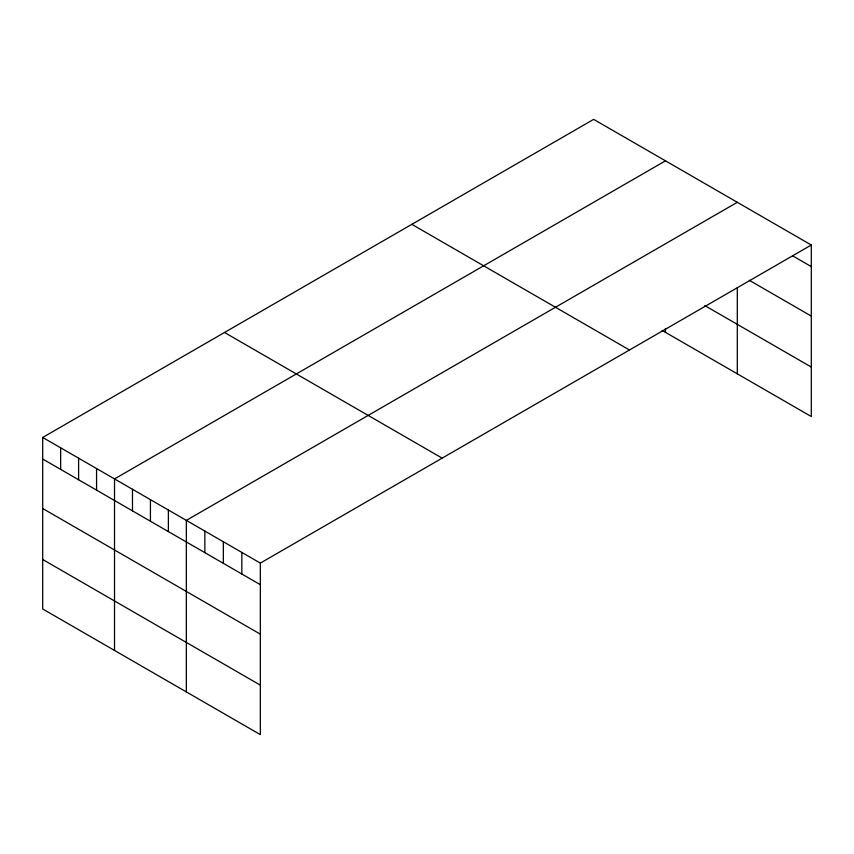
<?xml version="1.0" encoding="UTF-8"?>
<svg xmlns="http://www.w3.org/2000/svg" width="854" height="854" viewBox="0 0 854 854"><rect width="100%" height="100%" fill="white"/><g stroke="black" fill="none" stroke-linecap="round" stroke-linejoin="round"><path stroke-width="1.28" d="M42.7 437.451L260.342 563.106L260.342 734.632L42.7 608.977L42.7 437.451L593.658 119.368L811.3 245.023L811.3 416.549L662.106 330.413M665.479 160.83L114.521 478.923L114.521 650.449M737.301 202.302L186.343 520.385L186.343 691.911M260.342 563.106L811.3 245.023M792.8 255.922L811.3 266.597M749.268 280.272L811.3 316.087M704.753 305.551L811.3 367.06M411.841 224.335L629.483 349.991M224.517 332.484L442.158 458.139M42.7 459.036L260.342 584.691M42.7 508.514L260.342 634.17M42.7 559.498L260.342 685.154M737.301 287.734L737.301 373.828M665.479 328.544L665.479 332.355M241.842 552.431L241.842 574.005M223.342 541.746L223.342 563.33M204.843 531.071L204.843 552.645M168.387 510.019L168.387 531.604M150.432 499.654L150.432 521.228M132.477 489.289L132.477 510.863M96.566 468.558L96.566 490.132M78.611 458.192L78.611 479.767M60.655 447.816L60.655 469.401"/></g></svg>
